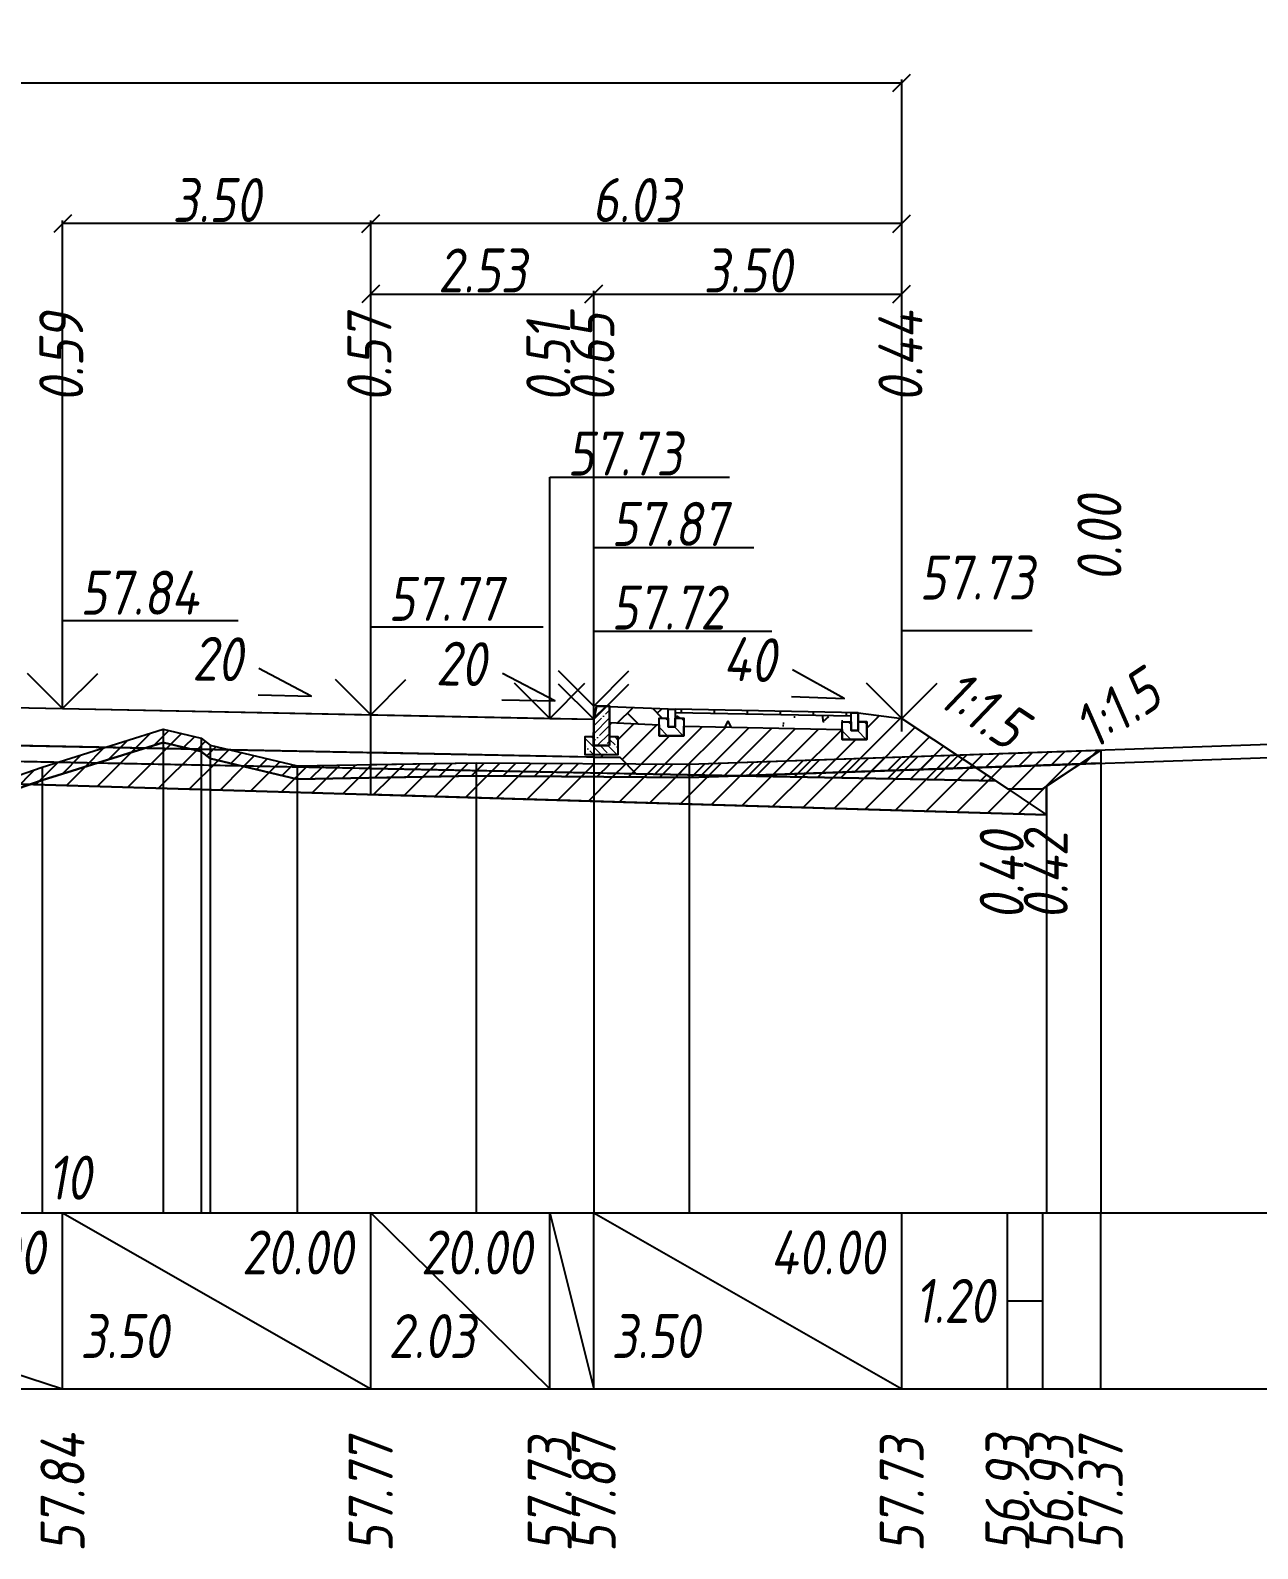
# Model space of a CAD drawing. Extents: x -717 to 1451, y -133302 to 233.
# Drawn here: x 230.6 to 300.3, y -73966.1 to -73879.8 of the extents above; entities that cross this region are included whole.
import ezdxf
from ezdxf.enums import TextEntityAlignment as Align

# ---------------------------------------------------------------- set-up
doc = ezdxf.new("R2010")
doc.units = 0
for name, color, linetype in [('КОД_399', 252, 'Continuous'), ('Код_514', 1, 'Continuous'), ('Контур_0', 7, 'Continuous'), ('Контур_2660', 7, 'Continuous'), ('Контур_2665', 7, 'Continuous'), ('Контур_400', 7, 'Continuous'), ('Контур_508', 7, 'Continuous'), ('Контур_512', 7, 'Continuous'), ('Контур_513', 7, 'Continuous'), ('Красный поперечник', 1, 'Continuous'), ('Объём_2501', 7, 'Continuous'), ('Объём_2650', 7, 'Continuous'), ('Объём_2660', 7, 'Continuous'), ('Объём_2661', 7, 'Continuous'), ('Объём_2662', 7, 'Continuous'), ('Объём_2663', 7, 'Continuous'), ('Объём_2664', 7, 'Continuous'), ('Объём_2665', 7, 'Continuous'), ('Объём_2666', 7, 'Continuous'), ('Объём_2667', 7, 'Continuous'), ('Объём_2668', 7, 'Continuous'), ('Объём_2669', 7, 'Continuous'), ('Объём_2675', 7, 'Continuous'), ('Откосы', 7, 'Continuous'), ('Отметки покрытия', 7, 'Continuous'), ('Рабочие отметки', 7, 'Continuous'), ('Слои выравнивания', 7, 'Continuous'), ('Таблица', 7, 'Continuous'), ('Уклоны проезжей части', 7, 'Continuous'), ('Черный поперечник', 3, 'Continuous')]:
    doc.layers.add(name, color=color, linetype=linetype)
for name, color, linetype, true_color in [('Контур_2540', 2, 'Continuous', 0xffff00), ('Контур_2562', 3, 'Continuous', 0x00ff00), ('Контур_2570', 7, 'Continuous', 0x80ff00), ('Контур_2736', 4, 'Continuous', 0x00ffff), ('Контур_2737', 4, 'Continuous', 0x00ffff), ('Контур_2738', 4, 'Continuous', 0x00ffff), ('Контур_2739', 4, 'Continuous', 0x00ffff), ('Контур_2741', 4, 'Continuous', 0x00ffff), ('Контур_2742', 4, 'Continuous', 0x00ffff), ('Контур_2743', 4, 'Continuous', 0x00ffff), ('Контур_2744', 7, 'Continuous', 0xa4ffff), ('Контур_2745', 7, 'Continuous', 0xa4ffff), ('Контур_2747', 4, 'Continuous', 0x00ffff), ('Контур_2748', 4, 'Continuous', 0x00ffff), ('Контур_2749', 4, 'Continuous', 0x00ffff), ('Контур_2750', 4, 'Continuous', 0x00ffff), ('Контур_2751', 4, 'Continuous', 0x00ffff), ('Контур_2752', 4, 'Continuous', 0x00ffff), ('Контур_402', 7, 'Continuous', 0xff6464), ('Контур_703', 4, 'Continuous', 0x00ffff), ('Контур_705', 4, 'Continuous', 0x00ffff), ('Контур_707', 4, 'Continuous', 0x00ffff), ('Контур_720', 131, 'Continuous', 0xaaffff), ('Объём_2500', 7, 'Continuous', 0xc0c0c0), ('Объём_2520', 7, 'Continuous', 0x80ffff), ('Объём_2540', 2, 'Continuous', 0xffff00), ('Объём_2562', 3, 'Continuous', 0x00ff00), ('Объём_2563', 7, 'Continuous', 0xff8000), ('Объём_2570', 7, 'Continuous', 0x80ff00), ('Объём_2600', 7, 'Continuous', 0x808000), ('Объём_2746', 2, 'Continuous', 0xffff00)]:
    doc.layers.add(name, color=color, linetype=linetype, true_color=true_color)
doc.styles.get("Standard").update_dxf_attribs({"font": 'txt', "height": 2.5})
doc.styles.add('М', font='romand.shx', dxfattribs={"width": 0.8, "oblique": 10, "height": 2.5})
doc.dimstyles.get("Standard").update_dxf_attribs({"dimtxt": 0.18, "dimasz": 0.18, "dimexe": 0.18, "dimexo": 0.0625, "dimgap": 0.09, "dimtad": 0, "dimtih": 1, "dimtoh": 1, "dimdec": 4, "dimzin": 0, "dimdsep": 46, "dimtxsty": 'Standard', "dimcen": 0.09, "dimadec": 0, "dimazin": 0, "dimtfac": 1, "dimtdec": 4, "dimtofl": 0, "dimtmove": 0, "dimatfit": 3, "dimfxl": 1, "dimtolj": 1, "dimtzin": 0, "dimarcsym": 0})

# ---------------------------------------------------------------- blocks, each defined once
blk = doc.blocks.new('_Oblique')
at = {"color": 0, "linetype": 'ByBlock', "lineweight": -2}
blk.add_line((-0.5, -0.5), (0.5, 0.5), dxfattribs=at)
blk = doc.blocks.new('*D3490')
at = {"color": 0, "lineweight": -2, "transparency": 16777216}
for p, q in [((262.587, -73918.958), (262.587, -73894.622)), ((262.587, -73894.802), (280.087, -73894.802)), ((280.087, -73918.908), (280.087, -73894.622))]:
    blk.add_line(p, q, dxfattribs=at)
at = {"layer": 'Defpoints', "color": 0, "transparency": 16777216}
for p in [(280.087, -73894.802), (262.587, -73919.021), (280.087, -73918.971)]:
    blk.add_point(p, dxfattribs=at)
at = {"color": 0, "lineweight": -2, "transparency": 16777216, "rotation": 180}
blk.add_blockref('_Oblique', (262.587, -73894.802), dxfattribs=at)
at = {"color": 0, "lineweight": -2, "transparency": 16777216}
blk.add_blockref('_Oblique', (280.087, -73894.802), dxfattribs=at)
at = {"color": 0, "transparency": 16777216, "insert": (271.337, -73893.462), "char_height": 2.5, "width": 9.58333, "attachment_point": 5, "style": 'М'}
blk.add_mtext('\\A1;3.50', dxfattribs=at)
blk = doc.blocks.new('*D3492')
at = {"color": 0, "lineweight": -2, "transparency": 16777216}
for p, q in [((249.92, -73918.705), (249.92, -73894.622)), ((249.92, -73894.802), (262.587, -73894.802)), ((262.587, -73918.958), (262.587, -73894.622))]:
    blk.add_line(p, q, dxfattribs=at)
at = {"layer": 'Defpoints', "color": 0, "transparency": 16777216}
for p in [(262.587, -73894.802), (249.92, -73918.767), (262.587, -73919.021)]:
    blk.add_point(p, dxfattribs=at)
at = {"color": 0, "lineweight": -2, "transparency": 16777216, "rotation": 180}
blk.add_blockref('_Oblique', (249.92, -73894.802), dxfattribs=at)
at = {"color": 0, "lineweight": -2, "transparency": 16777216}
blk.add_blockref('_Oblique', (262.587, -73894.802), dxfattribs=at)
at = {"color": 0, "transparency": 16777216, "insert": (256.253, -73893.462), "char_height": 2.5, "width": 10, "attachment_point": 5, "style": 'М'}
blk.add_mtext('\\A1;2.53', dxfattribs=at)
blk = doc.blocks.new('*D3494')
at = {"color": 0, "lineweight": -2, "transparency": 16777216}
for p, q in [((232.42, -73918.355), (232.42, -73890.622)), ((249.92, -73918.705), (249.92, -73890.622)), ((249.92, -73890.802), (232.42, -73890.802))]:
    blk.add_line(p, q, dxfattribs=at)
at = {"layer": 'Defpoints', "color": 0, "transparency": 16777216}
for p in [(232.42, -73890.802), (232.42, -73918.417), (249.92, -73918.767)]:
    blk.add_point(p, dxfattribs=at)
at = {"color": 0, "lineweight": -2, "transparency": 16777216, "rotation": 180}
blk.add_blockref('_Oblique', (232.42, -73890.802), dxfattribs=at)
at = {"color": 0, "lineweight": -2, "transparency": 16777216}
blk.add_blockref('_Oblique', (249.92, -73890.802), dxfattribs=at)
at = {"color": 0, "transparency": 16777216, "insert": (241.17, -73889.462), "char_height": 2.5, "width": 9.58333, "attachment_point": 5, "style": 'М'}
blk.add_mtext('\\A1;3.50', dxfattribs=at)
blk = doc.blocks.new('*D3495')
at = {"color": 0, "lineweight": -2, "transparency": 16777216}
for p, q in [((249.92, -73918.705), (249.92, -73890.622)), ((280.087, -73919.658), (280.087, -73890.622)), ((280.087, -73890.802), (249.92, -73890.802))]:
    blk.add_line(p, q, dxfattribs=at)
at = {"layer": 'Defpoints', "color": 0, "transparency": 16777216}
for p in [(249.92, -73890.802), (249.92, -73918.767), (280.087, -73919.721)]:
    blk.add_point(p, dxfattribs=at)
at = {"color": 0, "lineweight": -2, "transparency": 16777216, "rotation": 180}
blk.add_blockref('_Oblique', (249.92, -73890.802), dxfattribs=at)
at = {"color": 0, "lineweight": -2, "transparency": 16777216}
blk.add_blockref('_Oblique', (280.087, -73890.802), dxfattribs=at)
at = {"color": 0, "transparency": 16777216, "insert": (265.003, -73889.462), "char_height": 2.5, "width": 9.58333, "attachment_point": 5, "style": 'М'}
blk.add_mtext('\\A1;6.03', dxfattribs=at)
blk = doc.blocks.new('*D3497')
at = {"color": 0, "lineweight": -2, "transparency": 16777216}
for p, q in [((115.92, -73919.805), (115.92, -73882.622)), ((115.92, -73882.802), (280.087, -73882.802)), ((280.087, -73919.658), (280.087, -73882.622))]:
    blk.add_line(p, q, dxfattribs=at)
at = {"layer": 'Defpoints', "color": 0, "transparency": 16777216}
for p in [(280.087, -73882.802), (115.92, -73919.867), (280.087, -73919.721)]:
    blk.add_point(p, dxfattribs=at)
at = {"color": 0, "lineweight": -2, "transparency": 16777216, "rotation": 180}
blk.add_blockref('_Oblique', (115.92, -73882.802), dxfattribs=at)
at = {"color": 0, "lineweight": -2, "transparency": 16777216}
blk.add_blockref('_Oblique', (280.087, -73882.802), dxfattribs=at)
at = {"color": 0, "transparency": 16777216, "insert": (198.003, -73881.462), "char_height": 2.5, "width": 12.5, "attachment_point": 5, "style": 'М'}
blk.add_mtext('\\A1;32.83', dxfattribs=at)
blk = doc.blocks.new('БР100.30.18')
at = {"linetype": 'Continuous', "lineweight": 13}
h = blk.add_hatch(dxfattribs=at)
h.set_pattern_fill('ANSI35', scale=5)
h.set_pattern_definition([(45, (-1504.996, -4799.2297), (-0.88388348, 0.88388348), []), (45, (-1504.1121, -4799.2297), (-0.88388348, 0.88388348), [1.5625, -0.3125, 0, -0.3125])])
h.paths.add_polyline_path([(0.3, 3.47), (1.8, 3.47), (1.8, -1.03), (0, -1.03), (0, 1.97)])
h = blk.add_hatch(dxfattribs=at)
h.set_pattern_fill('ANSI35', scale=5, angle=90)
h.set_pattern_definition([(135, (-1504.996, -4800.7297), (-0.88388348, -0.88388348), []), (135, (-1504.996, -4799.8458), (-0.88388348, -0.88388348), [1.5625, -0.3125, 0, -0.3125])])
h.paths.add_polyline_path([(-1, -0.03), (0, -0.03), (0, -1.03), (1.8, -1.03), (1.8, -0.03), (2.8, -0.03), (2.8, -2.03), (-1, -2.03)])
at = {"color": 7, "lineweight": 30}
blk.add_lwpolyline([(1.8, -1.03), (0, -1.03), (0, 1.97), (0.3, 3.47), (1.8, 3.47)], close=True, dxfattribs=at)
at = {"linetype": 'Continuous'}
blk.add_lwpolyline([(0, -0.03), (-1, -0.03), (-1, -2.03), (2.8, -2.03), (2.8, -0.03), (1.8, -0.03)], dxfattribs=at)

msp = doc.modelspace()

# ---------------------------------------------------------------- hatches: boundary and pattern name
at = {"linetype": 'Continuous'}
h = msp.add_hatch(dxfattribs=at)
h.set_pattern_fill('AR-HBONE', color=253, scale=0.3)
h.set_pattern_definition([(45, (-32.4852, -79724.2424), (0, 1.69705627), [3.6, -1.2]), (135, (-31.6366, -79723.3939), (1e-16, 1.69705627), [3.6, -1.2])])
h.paths.add_polyline_path([(267.208, -73918.393), (267.208, -73919.393), (267.208, -73919.393)])
h.paths.add_polyline_path([(263.487, -73918.244), (266.808, -73918.393), (266.808, -73918.893), (266.308, -73918.893), (266.308, -73919.271), (263.486, -73919.145)])
at = {"linetype": 'Continuous', "lineweight": 13}
h = msp.add_hatch(dxfattribs=at)
h.set_pattern_fill('ANSI35', scale=5, angle=90)
h.set_pattern_definition([(135, (-1600.8759, -8190.7649), (-0.883883476, -0.883883476), []), (135, (-1600.8759, -8189.881), (-0.883883476, -0.883883476), [1.5625, -0.3125, 0, -0.3125])])
h.paths.add_polyline_path([(266.308, -73918.893), (266.808, -73918.893), (266.808, -73919.393), (267.208, -73919.393), (267.208, -73918.893), (267.708, -73918.893), (267.708, -73919.893), (266.308, -73919.893)])
at = {"linetype": 'Continuous'}
h = msp.add_hatch(dxfattribs=at)
h.set_pattern_fill('ANSI31', color=256, scale=15, angle=45, style=0)
h.set_pattern_definition([(90, (-1644.9214, -78872.024), (-1.875, 3e-16), [])])
h.paths.add_polyline_path([(277.203, -73918.599), (267.208, -73918.393), (267.208, -73918.593), (277.203, -73918.791)])
at = {"linetype": 'Continuous', "lineweight": 13}
h = msp.add_hatch(dxfattribs=at)
h.set_pattern_fill('ANSI35', scale=5, angle=90)
h.set_pattern_definition([(135, (-1590.4804, -8190.971), (-0.883883476, -0.883883476), []), (135, (-1590.4804, -8190.0871), (-0.883883476, -0.883883476), [1.5625, -0.3125, 0, -0.3125])])
h.paths.add_polyline_path([(276.703, -73919.099), (277.203, -73919.099), (277.203, -73919.599), (277.603, -73919.599), (277.603, -73919.099), (278.103, -73919.099), (278.103, -73920.099), (276.703, -73920.099)])
at = {"layer": 'КОД_399'}
h = msp.add_hatch(dxfattribs=at)
h.set_pattern_fill('AR-CONC', scale=0.7, angle=45, style=0)
h.set_pattern_definition([(95, (-1645.0033, -78872.113), (3.860864, 3.2396496), [0.525, -5.775]), (40, (-1645.0033, -78872.113), (-4.409945, 3.036377), [0.42, -4.62]), (145.45144, (-1644.6816, -78871.843), (-0.549081, 6.2760265), [0.4461813, -4.907995]), (91.1842, (-1645.993, -78871.123), (6.101854, 4.4632964), [0.7875, -8.6625]), (141.63564, (-1645.485, -78870.751), (-0.1953, 9.447982), [0.669272, -7.361996]), (36.18416, (-1645.993, -78871.123), (-0.1953, 9.447982), [0.63, -6.93]), (66, (-1645.251, -78870.8757), (4.947401, 0.9616773), [0.525, -5.775]), (11, (-1645.251, -78870.8757), (-2.38496, 4.793659), [0.42, -4.62]), (116.45144, (-1644.8385, -78870.7956), (2.562441, 5.7553363), [0.4461813, -4.907995]), (82.5, (-1645.0033, -78872.1131), (-1.5875523, 1.7079287), [0, -4.564, 0, -4.69, 0, -4.6375]), (52.5, (-1645.0033, -78872.1131), (-0.6501106, 3.2543661), [0, -2.674, 0, -4.459, 0, -1.7675]), (12.5, (-1646.1071, -78873.217), (2.7539272, 2.5306453), [0, -1.75, 0, -5.46, 0, -7.245]), (2.5, (-1646.602, -78873.712), (2.3911299, 3.3821186), [0, -2.275, 0, -3.626, 0, -5.145])])
h.paths.add_polyline_path([(276.703, -73919.099), (277.203, -73919.099), (277.203, -73918.791), (267.208, -73918.593), (267.208, -73918.893), (267.708, -73918.893), (267.708, -73919.353), (276.703, -73919.531)])
at = {"layer": 'Объём_2563'}
h = msp.add_hatch(dxfattribs=at)
h.set_pattern_fill('ANSI31', color=256, scale=0.3)
h.paths.add_polyline_path([(131.002, -73922.203), (110.585, -73922.612), (115.92, -73919.055), (118.403, -73918.746), (118.403, -73919.246), (117.903, -73919.246), (117.903, -73920.246), (119.303, -73920.246), (119.303, -73919.679), (128.299, -73919.5), (128.299, -73920.04), (129.699, -73920.04), (129.699, -73919.418), (132.52, -73919.292), (132.521, -73920.106), (132.021, -73920.106), (132.022, -73921.106), (133.42, -73921.105), (133.42, -73921.255), (131.92, -73921.285)])
h.paths.add_polyline_path([(265.005, -73922.057), (264.087, -73921.138), (262.587, -73921.108), (262.587, -73920.958), (263.985, -73920.959), (263.986, -73919.959), (263.486, -73919.959), (263.486, -73919.145), (266.308, -73919.271), (266.308, -73919.893), (267.708, -73919.893), (267.708, -73919.353), (276.703, -73919.531), (276.703, -73920.099), (278.103, -73920.099), (278.103, -73919.099), (277.603, -73919.099), (277.603, -73918.599), (280.087, -73918.908), (285.422, -73922.465)])
at = {"layer": 'Объём_2570'}
h = msp.add_hatch(dxfattribs=at)
h.set_pattern_fill('ANSI31', color=256, scale=0.2)
h.paths.add_polyline_path([(126.225, -73923.516), (118.673, -73925.943), (114.239, -73927.75), (107.801, -73926.996), (105, -73927.085), (105, -73926.335), (107.801, -73926.246), (114.239, -73927), (118.673, -73925.193), (126.225, -73922.766)])
h.paths.add_polyline_path([(291.389, -73921.46), (268.016, -73922.265), (255.921, -73922.177), (245.753, -73922.359), (240.797, -73921.188), (240.283, -73920.788), (238.141, -73920.273), (231.265, -73922.425), (226.222, -73924.169), (219.195, -73922.665), (217.788, -73922.333), (217.788, -73921.583), (219.195, -73921.915), (226.222, -73923.419), (231.265, -73921.675), (238.141, -73919.523), (240.283, -73920.038), (240.797, -73920.438), (245.753, -73921.609), (255.921, -73921.427), (268.016, -73921.515), (291.389, -73920.71)])
at = {"layer": 'Объём_2600'}
h = msp.add_hatch(dxfattribs=at)
h.set_pattern_fill('ANSI31', color=6, scale=0.4)
h.paths.add_polyline_path([(130.248, -73922.265), (142.252, -73920.996), (142.252, -73923.572), (124.382, -73924.108), (126.225, -73923.516), (126.225, -73922.766)])
h.paths.add_polyline_path([(208.072, -73920.764), (209.854, -73920.92), (217.788, -73921.583), (217.788, -73922.273), (201.67, -73921.79), (201.67, -73920.649)])
h.paths.add_polyline_path([(288.308, -73922.764), (288.308, -73924.389), (230.591, -73922.657), (231.265, -73922.425), (238.141, -73920.273), (240.283, -73920.788), (240.797, -73921.188), (245.753, -73922.359), (255.921, -73922.177), (268.016, -73922.265), (290.202, -73921.501)])

# ---------------------------------------------------------------- linework, layer by layer
for points in [[(266.808, -73918.393), (263.487, -73918.244), (263.486, -73919.145), (266.308, -73919.271), (266.308, -73918.893), (266.808, -73918.893), (266.808, -73918.393)], [(267.208, -73918.893), (267.708, -73918.893), (267.708, -73919.893), (266.308, -73919.893), (266.308, -73918.893), (266.808, -73918.893), (266.808, -73919.393), (267.208, -73919.393), (267.208, -73918.893)], [(266.808, -73918.393), (267.208, -73918.393), (267.208, -73919.393), (266.808, -73919.393), (266.808, -73918.393)], [(277.603, -73918.599), (267.208, -73918.393)], [(277.203, -73918.791), (267.208, -73918.593)], [(277.603, -73919.099), (278.103, -73919.099), (278.103, -73920.099), (276.703, -73920.099), (276.703, -73919.099), (277.203, -73919.099), (277.203, -73919.599), (277.603, -73919.599), (277.603, -73919.099)], [(277.203, -73918.599), (277.603, -73918.599), (277.603, -73919.599), (277.203, -73919.599), (277.203, -73918.599)]]:
    msp.add_lwpolyline(points)
at = {"layer": 'Код_514'}
for p, q in [((201.67, -73947), (232.42, -73957)), ((232.42, -73957), (232.42, -73947)), ((232.42, -73947), (249.92, -73957)), ((249.92, -73957), (249.92, -73947)), ((249.92, -73947), (260.087, -73957)), ((260.087, -73957), (260.087, -73947)), ((260.087, -73947), (262.587, -73957)), ((262.587, -73957), (262.587, -73947)), ((262.587, -73957), (262.587, -73947)), ((262.587, -73947), (280.087, -73957)), ((280.087, -73957), (280.087, -73947)), ((286.089, -73957), (286.089, -73947)), ((288.089, -73957), (288.089, -73947)), ((291.389, -73957), (291.389, -73947)), ((286.089, -73952), (288.089, -73952))]:
    msp.add_line(p, q, dxfattribs=at)
at = {"layer": 'Контур_0', "color": 250, "flags": 128}
for points in [[(232.42, -73918.355), (262.587, -73918.958), (262.587, -73921.108), (201.67, -73919.89), (201.67, -73917.74), (232.42, -73918.355), (232.42, -73918.355)], [(232.42, -73920.505), (264.087, -73921.138), (265.005, -73922.057), (201.67, -73920.79), (201.67, -73919.89), (232.42, -73920.505), (232.42, -73920.505)]]:
    msp.add_lwpolyline(points, dxfattribs=at)
at = {"layer": 'Контур_0', "flags": 128}
for points in [[(280.087, -73918.908), (283.212, -73920.992), (283.212, -73920.992), (283.212, -73920.992), (283.212, -73920.992), (283.212, -73920.992), (283.212, -73920.992), (283.212, -73920.992), (283.212, -73920.992), (283.212, -73920.992), (283.212, -73920.992), (283.212, -73920.992), (283.212, -73920.992), (283.212, -73920.992), (283.212, -73920.992), (286.089, -73922.91)], [(280.087, -73918.908), (283.212, -73920.992), (283.212, -73920.992), (283.212, -73920.992), (283.212, -73920.992), (283.212, -73920.992), (283.212, -73920.992), (283.212, -73920.992), (283.212, -73920.992), (283.212, -73920.992), (283.212, -73920.992), (283.212, -73920.992), (283.212, -73920.992), (283.212, -73920.992), (283.212, -73920.992), (286.089, -73922.91), (288.089, -73922.91), (291.389, -73920.71), (291.389, -73920.71), (291.389, -73920.71), (291.389, -73920.71), (291.389, -73920.71), (291.389, -73920.71), (291.389, -73920.71), (291.389, -73920.71), (291.389, -73920.71), (291.389, -73920.71), (291.389, -73920.71), (291.389, -73920.71), (291.389, -73920.71)], [(262.587, -73921.108), (264.087, -73921.138), (265.005, -73922.057), (285.422, -73922.465)]]:
    msp.add_lwpolyline(points, dxfattribs=at)
at = {"layer": 'Контур_2540', "flags": 128}
msp.add_lwpolyline([(284.51, -73924.275), (201.67, -73921.79), (201.67, -73920.79), (285.422, -73922.465), (288.308, -73924.389), (284.51, -73924.275), (284.51, -73924.275)], dxfattribs=at)
at = {"layer": 'Контур_2562', "flags": 128}
msp.add_lwpolyline([(280.087, -73918.908), (280.087, -73918.908), (280.087, -73918.908), (280.087, -73918.908), (280.087, -73918.908)], dxfattribs=at)
at = {"layer": 'Контур_2570', "flags": 128}
msp.add_lwpolyline([(174.378, -73920.186), (201.634, -73920.649), (201.67, -73920.649), (208.072, -73920.764), (209.854, -73920.92), (217.788, -73921.583), (217.788, -73922.333), (219.195, -73922.665), (226.222, -73924.169), (231.265, -73922.425), (238.141, -73920.273), (240.283, -73920.788), (240.797, -73921.188), (245.753, -73922.359), (255.921, -73922.177), (268.016, -73922.265), (316.389, -73920.599)], dxfattribs=at)
at = {"layer": 'Контур_2660', "flags": 128}
msp.add_lwpolyline([(201.67, -73921.79), (288.308, -73924.389)], dxfattribs=at)
at = {"layer": 'Контур_2665', "flags": 128}
msp.add_lwpolyline([(280.087, -73918.908), (280.087, -73918.908)], dxfattribs=at)
at = {"layer": 'Контур_2736', "flags": 128}
for points in [[(280.087, -73918.908), (283.212, -73920.992)], [(283.212, -73920.992), (286.089, -73922.91)]]:
    msp.add_lwpolyline(points, dxfattribs=at)
at = {"layer": 'Контур_2737', "flags": 128}
msp.add_lwpolyline([(283.212, -73920.992), (283.212, -73920.992)], dxfattribs=at)
at = {"layer": 'Контур_2738', "flags": 128}
msp.add_lwpolyline([(283.212, -73920.992), (283.212, -73920.992)], dxfattribs=at)
at = {"layer": 'Контур_2739', "flags": 128}
msp.add_lwpolyline([(283.212, -73920.992), (283.212, -73920.992)], dxfattribs=at)
at = {"layer": 'Контур_2741', "flags": 128}
msp.add_lwpolyline([(291.389, -73920.71), (291.389, -73920.71)], dxfattribs=at)
at = {"layer": 'Контур_2742', "flags": 128}
msp.add_lwpolyline([(291.389, -73920.71), (291.389, -73920.71)], dxfattribs=at)
at = {"layer": 'Контур_2743', "flags": 128}
msp.add_lwpolyline([(291.389, -73920.71), (291.389, -73920.71)], dxfattribs=at)
at = {"layer": 'Контур_2744', "flags": 128}
msp.add_lwpolyline([(291.389, -73920.71), (291.389, -73920.71)], dxfattribs=at)
msp.add_lwpolyline([(291.389, -73920.71), (291.389, -73920.71)], dxfattribs=at)
msp.add_lwpolyline([(291.389, -73920.71), (291.389, -73920.71)], dxfattribs=at)
msp.add_lwpolyline([(291.389, -73920.71), (291.389, -73920.71)], dxfattribs=at)
msp.add_lwpolyline([(291.389, -73920.71), (291.389, -73920.71)], dxfattribs=at)
msp.add_lwpolyline([(291.389, -73920.71), (291.389, -73920.71)], dxfattribs=at)
at = {"layer": 'Контур_2745', "flags": 128}
msp.add_lwpolyline([(283.212, -73920.992), (283.212, -73920.992)], dxfattribs=at)
msp.add_lwpolyline([(283.212, -73920.992), (283.212, -73920.992)], dxfattribs=at)
msp.add_lwpolyline([(283.212, -73920.992), (283.212, -73920.992)], dxfattribs=at)
msp.add_lwpolyline([(283.212, -73920.992), (283.212, -73920.992)], dxfattribs=at)
msp.add_lwpolyline([(283.212, -73920.992), (283.212, -73920.992)], dxfattribs=at)
msp.add_lwpolyline([(283.212, -73920.992), (283.212, -73920.992)], dxfattribs=at)
at = {"layer": 'Контур_2747', "flags": 128}
msp.add_lwpolyline([(283.212, -73920.992), (283.212, -73920.992)], dxfattribs=at)
at = {"layer": 'Контур_2748', "flags": 128}
msp.add_lwpolyline([(283.212, -73920.992), (283.212, -73920.992)], dxfattribs=at)
at = {"layer": 'Контур_2749', "flags": 128}
msp.add_lwpolyline([(283.212, -73920.992), (283.212, -73920.992)], dxfattribs=at)
at = {"layer": 'Контур_2750', "flags": 128}
msp.add_lwpolyline([(291.389, -73920.71), (291.389, -73920.71)], dxfattribs=at)
at = {"layer": 'Контур_2751', "flags": 128}
msp.add_lwpolyline([(291.389, -73920.71), (291.389, -73920.71)], dxfattribs=at)
at = {"layer": 'Контур_2752', "flags": 128}
msp.add_lwpolyline([(291.389, -73920.71), (291.389, -73920.71)], dxfattribs=at)
at = {"layer": 'Контур_400', "flags": 128}
msp.add_lwpolyline([(201.67, -73917.74), (232.42, -73918.355), (249.92, -73918.705), (249.92, -73918.705), (249.92, -73918.705), (249.92, -73918.705), (260.087, -73918.908), (260.087, -73918.908), (262.587, -73918.958)], dxfattribs=at)
at = {"layer": 'Контур_402', "flags": 128}
msp.add_lwpolyline([(107.584, -73924.612), (142.252, -73923.572), (142.252, -73921.078), (181.135, -73920.301), (181.135, -73920.351), (182.487, -73920.323), (182.487, -73920.373), (183.839, -73920.346), (201.634, -73920.649), (201.67, -73920.649), (201.67, -73921.79), (288.308, -73924.389)], dxfattribs=at)
at = {"layer": 'Контур_508', "flags": 128}
msp.add_lwpolyline([(105, -73926.335), (107.584, -73924.612), (142.252, -73923.572), (142.252, -73921.078), (181.135, -73920.301), (181.135, -73920.351), (182.487, -73920.323), (182.487, -73920.373), (183.839, -73920.346), (201.634, -73920.649), (201.67, -73920.649), (201.67, -73921.79), (288.308, -73924.389), (288.308, -73922.764), (291.389, -73920.71)], dxfattribs=at)
at = {"layer": 'Контур_512', "flags": 128}
msp.add_lwpolyline([(201.67, -73921.79), (288.308, -73924.389), (288.308, -73922.764), (291.389, -73920.71)], dxfattribs=at)
at = {"layer": 'Контур_513', "flags": 128}
msp.add_lwpolyline([(105, -73926.335), (107.584, -73924.612), (142.252, -73923.572), (142.252, -73921.078), (181.135, -73920.301), (181.135, -73920.351), (182.487, -73920.323), (182.487, -73920.373), (183.839, -73920.346), (201.634, -73920.649), (201.67, -73920.649), (201.67, -73921.79), (288.308, -73924.389), (288.308, -73922.764), (291.389, -73920.71)], dxfattribs=at)
at = {"layer": 'Контур_703', "flags": 128}
msp.add_lwpolyline([(280.087, -73918.908), (283.212, -73920.992)], dxfattribs=at)
at = {"layer": 'Контур_705', "flags": 128}
msp.add_lwpolyline([(283.212, -73920.992), (283.212, -73920.992)], dxfattribs=at)
at = {"layer": 'Контур_707', "flags": 128}
msp.add_lwpolyline([(288.089, -73922.91), (291.389, -73920.71)], dxfattribs=at)
at = {"layer": 'Контур_720', "flags": 128}
msp.add_lwpolyline([(286.089, -73922.91), (288.089, -73922.91)], dxfattribs=at)
at = {"layer": 'Красный поперечник'}
for p, q in [((201.67, -73917.74), (232.42, -73918.355)), ((232.42, -73918.355), (249.92, -73918.705)), ((249.92, -73918.705), (260.087, -73918.908)), ((260.087, -73918.908), (262.587, -73918.958)), ((280.087, -73918.908), (286.089, -73922.91)), ((288.089, -73922.91), (291.389, -73920.71)), ((291.389, -73920.71), (291.389, -73947)), ((286.089, -73922.91), (288.089, -73922.91)), ((288.308, -73922.764), (288.308, -73947)), ((288.308, -73924.389), (288.308, -73947))]:
    msp.add_line(p, q, dxfattribs=at)
at = {"layer": 'Объём_2500', "color": 250, "flags": 128}
for points in [[(232.42, -73918.355), (262.587, -73918.958), (262.587, -73921.108), (201.67, -73919.89), (201.67, -73917.74), (232.42, -73918.355), (232.42, -73918.355)], [(249.92, -73918.705), (262.587, -73918.958), (262.587, -73921.108), (249.92, -73920.855), (249.92, -73918.705)]]:
    msp.add_lwpolyline(points, dxfattribs=at)
at = {"layer": 'Объём_2501', "flags": 128}
for points in [[(201.67, -73917.74), (232.42, -73918.355), (249.92, -73918.705), (249.92, -73918.705), (249.92, -73918.705), (249.92, -73918.705), (260.087, -73918.908), (260.087, -73918.908), (262.587, -73918.958)], [(249.92, -73918.705), (260.087, -73918.908), (260.087, -73918.908), (262.587, -73918.958)]]:
    msp.add_lwpolyline(points, dxfattribs=at)
at = {"layer": 'Объём_2520', "color": 250, "flags": 128}
for points in [[(232.42, -73920.505), (264.087, -73921.138), (265.005, -73922.057), (201.67, -73920.79), (201.67, -73919.89), (232.42, -73920.505), (232.42, -73920.505)], [(249.92, -73920.855), (264.087, -73921.138), (265.005, -73922.057), (249.92, -73921.755), (249.92, -73920.855)]]:
    msp.add_lwpolyline(points, dxfattribs=at)
at = {"layer": 'Объём_2540', "flags": 128}
for points in [[(284.51, -73924.275), (201.67, -73921.79), (201.67, -73920.79), (285.422, -73922.465), (288.308, -73924.389), (284.51, -73924.275), (284.51, -73924.275)], [(249.92, -73921.755), (285.422, -73922.465), (288.308, -73924.389), (284.51, -73924.275), (284.51, -73924.275), (284.51, -73924.275), (249.92, -73923.237), (249.92, -73921.755)]]:
    msp.add_lwpolyline(points, dxfattribs=at)
at = {"layer": 'Объём_2562', "flags": 128}
msp.add_lwpolyline([(280.087, -73918.908), (280.087, -73918.908), (280.087, -73918.908), (280.087, -73918.908), (280.087, -73918.908)], dxfattribs=at)
msp.add_lwpolyline([(280.087, -73918.908), (280.087, -73918.908), (280.087, -73918.908), (280.087, -73918.908), (280.087, -73918.908)], dxfattribs=at)
at = {"layer": 'Объём_2563', "flags": 128}
msp.add_lwpolyline([(265.005, -73922.057), (264.087, -73921.138), (262.587, -73921.108), (262.587, -73920.958), (263.985, -73920.959), (263.986, -73919.959), (263.486, -73919.959), (263.486, -73919.145), (266.308, -73919.271), (266.308, -73919.893), (267.708, -73919.893), (267.708, -73919.353), (276.703, -73919.531), (276.703, -73920.099), (278.103, -73920.099), (278.103, -73919.099), (277.603, -73919.099), (277.603, -73918.599), (280.087, -73918.908), (285.422, -73922.465), (265.005, -73922.057), (265.005, -73922.057)], dxfattribs=at)
at = {"layer": 'Объём_2570', "flags": 128}
for points in [[(291.389, -73921.46), (268.016, -73922.265), (255.921, -73922.177), (245.753, -73922.359), (240.797, -73921.188), (240.283, -73920.788), (238.141, -73920.273), (231.265, -73922.425), (226.222, -73924.169), (219.195, -73922.665), (217.788, -73922.333), (217.788, -73921.583), (219.195, -73921.915), (226.222, -73923.419), (231.265, -73921.675), (238.141, -73919.523), (240.283, -73920.038), (240.797, -73920.438), (245.753, -73921.609), (255.921, -73921.427), (268.016, -73921.515), (291.389, -73920.71), (291.389, -73921.46), (291.389, -73921.46)], [(249.92, -73921.534), (255.921, -73921.427), (268.016, -73921.515), (291.389, -73920.71), (291.389, -73921.46), (291.389, -73921.46), (291.389, -73921.46), (268.016, -73922.265), (255.921, -73922.177), (249.92, -73922.284), (249.92, -73921.534)]]:
    msp.add_lwpolyline(points, dxfattribs=at)
at = {"layer": 'Объём_2600', "flags": 128}
msp.add_lwpolyline([(290.202, -73921.501), (291.389, -73920.71), (291.389, -73921.46), (290.202, -73921.501), (290.202, -73921.501)], dxfattribs=at)
msp.add_lwpolyline([(290.202, -73921.501), (291.389, -73920.71), (291.389, -73921.46), (290.202, -73921.501), (290.202, -73921.501)], dxfattribs=at)
at = {"layer": 'Объём_2650', "color": 6, "flags": 128}
for points in [[(288.308, -73922.764), (288.308, -73924.389), (230.591, -73922.657), (231.265, -73922.425), (238.141, -73920.273), (240.283, -73920.788), (240.797, -73921.188), (245.753, -73922.359), (255.921, -73922.177), (268.016, -73922.265), (290.202, -73921.501), (288.308, -73922.764), (288.308, -73922.764)], [(249.92, -73922.284), (255.921, -73922.177), (268.016, -73922.265), (290.202, -73921.501), (288.308, -73922.764), (288.308, -73922.764), (288.308, -73922.764), (288.308, -73924.389), (249.92, -73923.237), (249.92, -73922.284)]]:
    msp.add_lwpolyline(points, dxfattribs=at)
at = {"layer": 'Объём_2660', "flags": 128}
for points in [[(201.67, -73921.79), (288.308, -73924.389)], [(249.92, -73923.237), (288.308, -73924.389)]]:
    msp.add_lwpolyline(points, dxfattribs=at)
at = {"layer": 'Объём_2661', "flags": 128}
msp.add_lwpolyline([(280.087, -73918.908), (283.212, -73920.992), (286.089, -73922.91)], dxfattribs=at)
msp.add_lwpolyline([(280.087, -73918.908), (283.212, -73920.992), (286.089, -73922.91)], dxfattribs=at)
at = {"layer": 'Объём_2662', "flags": 128}
msp.add_lwpolyline([(288.089, -73922.91), (291.389, -73920.71)], dxfattribs=at)
msp.add_lwpolyline([(288.089, -73922.91), (291.389, -73920.71)], dxfattribs=at)
at = {"layer": 'Объём_2663', "flags": 128}
msp.add_lwpolyline([(286.089, -73922.91), (288.089, -73922.91)], dxfattribs=at)
msp.add_lwpolyline([(286.089, -73922.91), (288.089, -73922.91)], dxfattribs=at)
at = {"layer": 'Объём_2664', "flags": 128}
msp.add_lwpolyline([(286.089, -73922.91), (288.089, -73922.91)], dxfattribs=at)
msp.add_lwpolyline([(286.089, -73922.91), (288.089, -73922.91)], dxfattribs=at)
at = {"layer": 'Объём_2665', "flags": 128}
msp.add_lwpolyline([(280.087, -73918.908), (280.087, -73918.908)], dxfattribs=at)
msp.add_lwpolyline([(280.087, -73918.908), (280.087, -73918.908)], dxfattribs=at)
at = {"layer": 'Объём_2666', "flags": 128}
for points in [[(280.087, -73918.908), (283.212, -73920.992)], [(280.087, -73918.908), (283.212, -73920.992)], [(283.212, -73920.992), (286.089, -73922.91)], [(283.212, -73920.992), (286.089, -73922.91)]]:
    msp.add_lwpolyline(points, dxfattribs=at)
at = {"layer": 'Объём_2667', "flags": 128}
for points in [[(291.389, -73920.71), (291.389, -73920.71)], [(291.389, -73920.71), (291.389, -73920.71)], [(283.212, -73920.992), (283.212, -73920.992)], [(283.212, -73920.992), (283.212, -73920.992)]]:
    msp.add_lwpolyline(points, dxfattribs=at)
at = {"layer": 'Объём_2668', "flags": 128}
for points in [[(291.389, -73920.71), (291.389, -73920.71)], [(291.389, -73920.71), (291.389, -73920.71)], [(283.212, -73920.992), (283.212, -73920.992)], [(283.212, -73920.992), (283.212, -73920.992)]]:
    msp.add_lwpolyline(points, dxfattribs=at)
at = {"layer": 'Объём_2669', "flags": 128}
for points in [[(291.389, -73920.71), (291.389, -73920.71)], [(291.389, -73920.71), (291.389, -73920.71)], [(283.212, -73920.992), (283.212, -73920.992)], [(283.212, -73920.992), (283.212, -73920.992)]]:
    msp.add_lwpolyline(points, dxfattribs=at)
at = {"layer": 'Объём_2675', "flags": 128}
for points in [[(291.389, -73920.71), (291.389, -73920.71)], [(291.389, -73920.71), (291.389, -73920.71)], [(291.389, -73920.71), (291.389, -73920.71)], [(291.389, -73920.71), (291.389, -73920.71)], [(291.389, -73920.71), (291.389, -73920.71)], [(291.389, -73920.71), (291.389, -73920.71)], [(291.389, -73920.71), (291.389, -73920.71)], [(291.389, -73920.71), (291.389, -73920.71)], [(291.389, -73920.71), (291.389, -73920.71)], [(291.389, -73920.71), (291.389, -73920.71)], [(291.389, -73920.71), (291.389, -73920.71)], [(291.389, -73920.71), (291.389, -73920.71)], [(283.212, -73920.992), (283.212, -73920.992)], [(283.212, -73920.992), (283.212, -73920.992)], [(283.212, -73920.992), (283.212, -73920.992)], [(283.212, -73920.992), (283.212, -73920.992)], [(283.212, -73920.992), (283.212, -73920.992)], [(283.212, -73920.992), (283.212, -73920.992)], [(283.212, -73920.992), (283.212, -73920.992)], [(283.212, -73920.992), (283.212, -73920.992)], [(283.212, -73920.992), (283.212, -73920.992)], [(283.212, -73920.992), (283.212, -73920.992)], [(283.212, -73920.992), (283.212, -73920.992)], [(283.212, -73920.992), (283.212, -73920.992)]]:
    msp.add_lwpolyline(points, dxfattribs=at)
at = {"layer": 'Объём_2746', "flags": 128}
for points in [[(240.797, -73921.188), (245.753, -73922.359), (255.921, -73922.177), (268.016, -73922.265), (284.282, -73921.705), (286.089, -73922.91), (288.089, -73922.91), (288.308, -73922.764), (288.308, -73924.389), (230.591, -73922.657), (231.265, -73922.425), (238.141, -73920.273), (240.283, -73920.788), (240.797, -73921.188), (240.797, -73921.188)], [(249.92, -73922.284), (255.921, -73922.177), (268.016, -73922.265), (284.282, -73921.705), (286.089, -73922.91), (288.089, -73922.91), (288.308, -73922.764), (288.308, -73924.389), (249.92, -73923.237), (249.92, -73922.284)]]:
    msp.add_lwpolyline(points, dxfattribs=at)
at = {"layer": 'Откосы', "color": 1, "flags": 128}
for points in [[(243.539, -73917.577), (246.539, -73917.637), (243.569, -73916.077)], [(257.373, -73917.854), (260.372, -73917.914), (257.403, -73916.354)], [(273.825, -73917.657), (276.822, -73917.777), (273.885, -73916.158)]]:
    msp.add_lwpolyline(points, dxfattribs=at)
at = {"layer": 'Отметки покрытия', "color": 1}
for p, q in [((260.087, -73918.908), (260.087, -73905.208)), ((260.087, -73905.208), (270.304, -73905.208)), ((262.587, -73918.208), (262.587, -73909.208)), ((262.587, -73909.208), (271.687, -73909.208)), ((232.42, -73918.355), (232.42, -73913.355)), ((232.42, -73913.355), (242.392, -73913.355)), ((249.92, -73918.705), (249.92, -73913.705)), ((249.92, -73913.705), (259.714, -73913.705)), ((262.587, -73918.958), (262.587, -73913.958)), ((262.587, -73913.958), (272.707, -73913.958)), ((280.087, -73918.908), (280.087, -73913.908)), ((280.087, -73913.908), (287.487, -73913.908)), ((232.42, -73918.355), (230.42, -73916.355)), ((232.42, -73918.355), (234.42, -73916.355)), ((262.587, -73918.208), (260.587, -73916.208)), ((262.587, -73918.208), (264.587, -73916.208)), ((249.92, -73918.705), (247.92, -73916.705)), ((249.92, -73918.705), (251.92, -73916.705)), ((260.087, -73918.908), (258.087, -73916.908)), ((260.087, -73918.908), (262.087, -73916.908)), ((262.587, -73918.958), (260.587, -73916.958)), ((262.587, -73918.958), (264.587, -73916.958)), ((280.087, -73918.908), (278.087, -73916.908)), ((280.087, -73918.908), (282.087, -73916.908))]:
    msp.add_line(p, q, dxfattribs=at)
at = {"layer": 'Слои выравнивания'}
msp.add_line((262.587, -73918.958), (262.587, -73947), dxfattribs=at)
at = {"layer": 'Таблица'}
for p, q in [((80, -73947), (316.389, -73947)), ((80, -73957), (316.389, -73957))]:
    msp.add_line(p, q, dxfattribs=at)
at = {"layer": 'Уклоны проезжей части', "color": 1, "flags": 128}
for points in [[(243.539, -73917.577), (246.539, -73917.637), (243.569, -73916.077)], [(257.373, -73917.854), (260.372, -73917.914), (257.403, -73916.354)], [(273.825, -73917.657), (276.822, -73917.777), (273.885, -73916.158)]]:
    msp.add_lwpolyline(points, dxfattribs=at)
at = {"layer": 'Черный поперечник', "color": 7}
for p, q in [((238.141, -73919.523), (238.141, -73947)), ((240.283, -73920.038), (240.283, -73947)), ((240.797, -73920.438), (240.797, -73947)), ((231.265, -73921.675), (231.265, -73947)), ((245.753, -73921.609), (245.753, -73947)), ((255.921, -73921.427), (255.921, -73947)), ((268.016, -73921.515), (268.016, -73947))]:
    msp.add_line(p, q, dxfattribs=at)
at = {"layer": 'Черный поперечник', "flags": 128}
msp.add_lwpolyline([(174.378, -73920.186), (201.634, -73920.649), (201.67, -73920.649), (208.072, -73920.764), (209.854, -73920.92), (217.788, -73921.583), (219.195, -73921.915), (226.222, -73923.419), (231.265, -73921.675), (238.141, -73919.523), (240.283, -73920.038), (240.797, -73920.438), (245.753, -73921.609), (255.921, -73921.427), (268.016, -73921.515), (316.389, -73919.849)], dxfattribs=at)

# ---------------------------------------------------------------- block references
at = {"lineweight": 18, "xscale": 0.5, "yscale": 0.5, "zscale": 0.5, "rotation": 359.9444632229611}
msp.add_blockref('БР100.30.18', (262.586, -73919.941), dxfattribs=at)

# ---------------------------------------------------------------- texts
at = {"layer": 'Код_514', "style": 'М', "oblique": 10, "width": 0.8}
for s, p in [('20.00', (231.42, -73948)), ('20.00', (248.92, -73948)), ('20.00', (259.087, -73948)), ('40.00', (279.087, -73948))]:
    msp.add_text(s, height=2.5, dxfattribs=at).set_placement(p, align=Align.TOP_RIGHT)
msp.add_text('1.20', height=2.5, dxfattribs=at).set_placement((283.088, -73952), align=Align.MIDDLE_CENTER)
for s, p in [('3.50', (233.42, -73956)), ('2.03', (250.92, -73956)), ('3.50', (263.587, -73956))]:
    msp.add_text(s, height=2.5, dxfattribs=at).set_placement(p, align=Align.BOTTOM_LEFT)
for s, p in [('57.84', (232.42, -73966.276)), ('57.77', (249.92, -73966.276)), ('57.73', (260.087, -73966.276)), ('57.87', (262.587, -73966.276)), ('57.73', (280.087, -73966.276)), ('56.93', (286.089, -73966.276)), ('56.93', (288.589, -73966.276)), ('57.37', (291.389, -73966.276))]:
    msp.add_text(s, height=2.5, rotation=90, dxfattribs=at).set_placement(p, align=Align.MIDDLE_LEFT)
at = {"layer": 'Откосы', "color": 1, "style": 'М', "oblique": 10, "width": 0.8}
for s, rotation, p in [('20', 358.85423, (241.19, -73917.53)), ('20', 358.85423, (255.023, -73917.807)), ('40', 357.70938, (271.377, -73917.559)), ('1:1.5', 326.30994, (283.643, -73920.077)), ('1:1.5', 33.69007, (293.451, -73920.002))]:
    msp.add_text(s, height=2.5, rotation=rotation, dxfattribs=at).set_placement(p, align=Align.BOTTOM_CENTER)
at = {"layer": 'Отметки покрытия', "color": 1, "style": 'М', "oblique": 10, "width": 0.8}
for s, p in [('57.73', (261.087, -73905.862)), ('57.87', (263.587, -73909.862)), ('57.73', (281.087, -73912.908)), ('57.84', (233.42, -73913.767)), ('57.77', (250.92, -73914.117)), ('57.72', (263.587, -73914.612))]:
    msp.add_text(s, height=2.5, dxfattribs=at).set_placement(p, align=Align.BOTTOM_LEFT)
at = {"layer": 'Рабочие отметки', "color": 1, "style": 'М', "oblique": 10, "width": 0.8}
for s, p in [('0.59', (232.342, -73900.958)), ('0.57', (249.842, -73900.958)), ('0.65', (262.509, -73900.958)), ('0.44', (280.009, -73900.958)), ('0.51', (260.009, -73900.958)), ('0.00', (291.311, -73911.141))]:
    msp.add_text(s, height=2.5, rotation=90, dxfattribs=at).set_placement(p, align=Align.MIDDLE_LEFT)
for s, p in [('0.40', (285.761, -73925.322)), ('0.42', (288.261, -73925.322))]:
    msp.add_text(s, height=2.5, rotation=90, dxfattribs=at).set_placement(p, align=Align.MIDDLE_RIGHT)
at = {"layer": 'Слои выравнивания', "style": 'М', "oblique": 10, "width": 0.8}
msp.add_text('10', height=2.5, dxfattribs=at).set_placement((232.819, -73947), align=Align.BOTTOM_CENTER)
at = {"layer": 'Уклоны проезжей части', "color": 1, "style": 'М', "oblique": 10, "width": 0.8}
for s, rotation, p in [('20', 358.85423, (241.19, -73917.53)), ('20', 358.85423, (255.023, -73917.807)), ('40', 357.70938, (271.377, -73917.559)), ('1:1.5', 326.30994, (283.643, -73920.077)), ('1:1.5', 33.69007, (293.451, -73920.002))]:
    msp.add_text(s, height=2.5, rotation=rotation, dxfattribs=at).set_placement(p, align=Align.BOTTOM_CENTER)

# ---------------------------------------------------------------- dimensions: what is measured, and where the dimension line sits
at = {"color": 5}
for base, p1, p2, picture, middle in [((280.087, -73882.802), (115.92, -73919.867), (280.087, -73919.721), '*D3497', (198.003, -73881.462)), ((262.587, -73894.802), (249.92, -73918.767), (262.587, -73919.021), '*D3492', (256.253, -73893.462)), ((280.087, -73894.802), (262.587, -73919.021), (280.087, -73918.971), '*D3490', (271.337, -73893.462))]:
    dim = msp.add_linear_dim(base=base, p1=p1, p2=p2, angle=180, dimstyle='Standard', override={"dimtxt": 2.5, "dimasz": 1, "dimtad": 1, "dimdec": 2, "dimlfac": 0.2, "dimtxsty": 'М', "dimblk1": 'Oblique', "dimblk2": 'Oblique', "dimsah": 1}, dxfattribs=at)
    dim.commit()
    dim.dimension.update_dxf_attribs({"geometry": picture, "text_midpoint": middle})
for base, p1, p2, picture, middle in [((232.42, -73890.802), (249.92, -73918.767), (232.42, -73918.417), '*D3494', (241.17, -73889.462)), ((249.92, -73890.802), (280.087, -73919.721), (249.92, -73918.767), '*D3495', (265.003, -73889.462))]:
    dim = msp.add_linear_dim(base=base, p1=p1, p2=p2, dimstyle='Standard', override={"dimtxt": 2.5, "dimasz": 1, "dimtad": 1, "dimdec": 2, "dimlfac": 0.2, "dimtxsty": 'М', "dimblk1": 'Oblique', "dimblk2": 'Oblique', "dimsah": 1}, dxfattribs=at)
    dim.commit()
    dim.dimension.update_dxf_attribs({"geometry": picture, "text_midpoint": middle})

doc.saveas('drawing.dxf')
